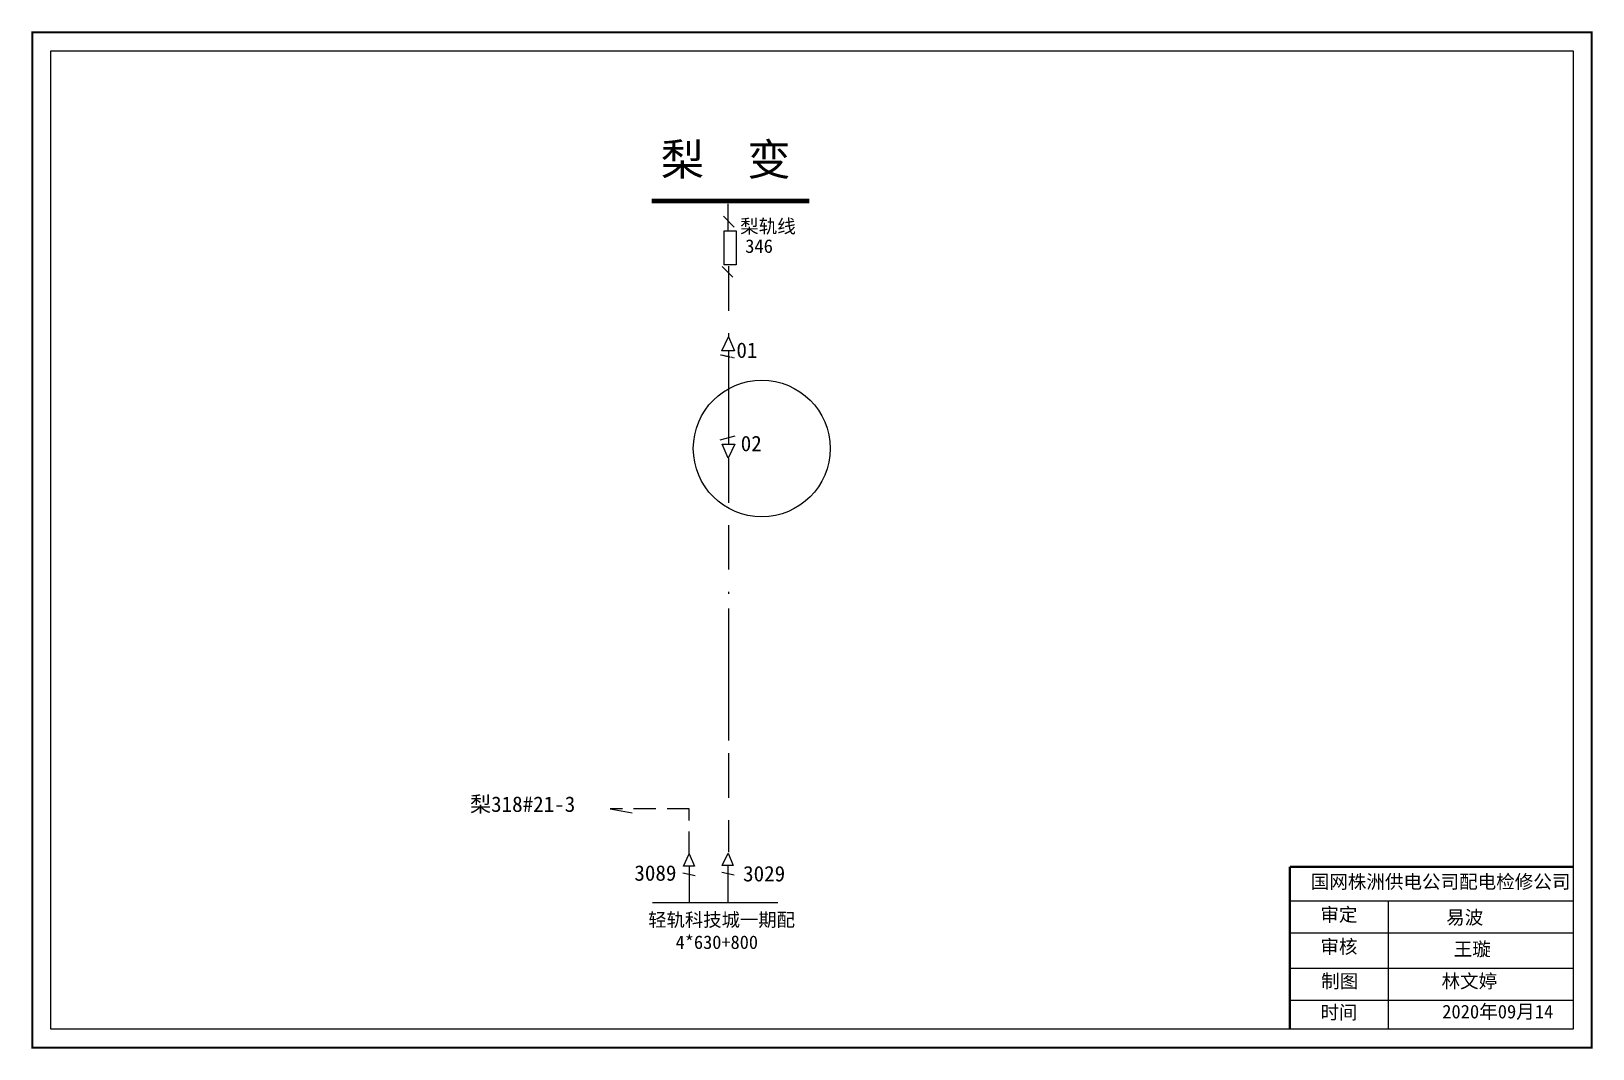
# Model space of a CAD drawing. Extents: x 0 to 344, y 0 to 224.
import ezdxf

# ---------------------------------------------------------------- set-up
doc = ezdxf.new("R2010")
doc.units = 0
doc.header["$LTSCALE"] = 0.774411
for name, pattern in [('ACAD_ISO02W100', [15, 12, -3]), ('DASHED2', [9.525, 6.35, -3.175]), ('HIDDEN2', [0.1875, 0.125, -0.0625])]:
    doc.linetypes.add(name, pattern=pattern)
doc.layers.get('0').update_dxf_attribs({"linetype": 'CONTINUOUS'})
doc.layers.add('0-RefEdit0', color=7, linetype='CONTINUOUS')
doc.styles.get("Standard").update_dxf_attribs({"font": '', "height": 2.5})
doc.styles.add('字体', font='simkai_0.ttf', dxfattribs={"height": 2.5})
doc.styles.get('Standard').set_extended_font_data('SimSun')

msp = doc.modelspace()

# ---------------------------------------------------------------- linework, layer by layer
at = {"linetype": 'Continuous'}
for p, q in [((154.79, 180.84), (152.42, 183.22)), ((154.5, 169.76), (152.13, 172.14)), ((277.42, 32.22), (339.78, 32.22)), ((299.06, 32.21), (299.06, 3.88)), ((277.42, 25.12), (339.78, 25.12)), ((277.42, 17.37), (339.78, 17.37)), ((277.42, 10.26), (339.78, 10.26))]:
    msp.add_line(p, q, dxfattribs=at)
at = {"linetype": 'ACAD_ISO02W100'}
msp.add_line((153.48, 180.11), (153.49, 185.97), dxfattribs=at)
at = {"color": 7, "linetype": 'Continuous', "ltscale": 2}
for p, q in [((152.05, 153.54), (153.53, 156.64)), ((153.53, 156.64), (154.86, 153.54)), ((154.86, 153.54), (152.05, 153.54)), ((153.45, 129.85), (152.12, 132.95)), ((152.12, 132.95), (154.93, 132.95)), ((154.93, 132.95), (153.45, 129.85)), ((143.6, 39.88), (144.88, 42.58)), ((144.88, 42.58), (146.04, 39.88)), ((152.17, 40), (153.46, 42.7)), ((153.46, 42.7), (154.61, 40)), ((146.04, 39.88), (143.6, 39.88)), ((154.61, 40), (152.17, 40)), ((136.82, 31.84), (164.47, 31.84))]:
    msp.add_line(p, q, dxfattribs=at)
at = {"linetype": 'DASHED2'}
for p, q in [((144.91, 52.52), (127.47, 52.52)), ((127.47, 52.52), (132.58, 51.55)), ((144.91, 42.57), (144.91, 52.52))]:
    msp.add_line(p, q, dxfattribs=at)
at = {"color": 0, "linetype": 'Continuous'}
for p, q in [((144.85, 39.88), (144.87, 31.71)), ((153.42, 40), (153.44, 31.78))]:
    msp.add_line(p, q, dxfattribs=at)
at = {"linetype": 'Continuous', "const_width": 0.5}
msp.add_lwpolyline([(-0.02, 223.78), (343.96, 223.78), (343.96, -0.19), (-0.02, -0.19)], close=True, dxfattribs=at)
at = {"linetype": 'Continuous'}
for points in [[(4.03, 219.73), (339.91, 219.73), (339.91, 3.86), (4.03, 3.86)], [(155.26, 179.99), (155.26, 172.49), (152.59, 172.49), (152.59, 179.99)]]:
    msp.add_lwpolyline(points, close=True, dxfattribs=at)
for points, const_width in [([(171.35, 186.59), (136.62, 186.57)], 1), ([(277.38, 39.72), (277.38, 4)], 0.5), ([(277.42, 39.72), (339.78, 39.72)], 0.5)]:
    msp.add_lwpolyline(points, dxfattribs=dict(at, const_width=const_width))
at = {"color": 1, "linetype": 'Continuous'}
msp.add_circle((160.88, 131.98), 15.09, dxfattribs=at)
at = {"layer": '0-RefEdit0', "linetype": 'DASHED2', "ltscale": 2}
for p, q in [((153.55, 172.17), (153.55, 156.41)), ((153.55, 129.84), (153.55, 99.93)), ((153.55, 64.78), (153.55, 42.93))]:
    msp.add_line(p, q, dxfattribs=at)
at = {"layer": '0-RefEdit0', "linetype": 'HIDDEN2', "ltscale": 2}
msp.add_line((151.75, 152.67), (154.87, 152), dxfattribs=at)
at = {"layer": '0-RefEdit0', "linetype": 'ByBlock', "ltscale": 2}
for p, q in [((153.55, 153.53), (153.55, 132.94)), ((153.55, 96.71), (153.55, 67.6))]:
    msp.add_line(p, q, dxfattribs=at)
at = {"layer": '0-RefEdit0', "ltscale": 2}
msp.add_line((151.72, 133.92), (155.05, 134.78), dxfattribs=at)
at = {"layer": '0-RefEdit0', "color": 0, "linetype": 'ByBlock', "ltscale": 2}
for p, q in [((143.49, 38.4), (146.2, 37.82)), ((152.07, 38.52), (154.78, 37.94))]:
    msp.add_line(p, q, dxfattribs=at)

# ---------------------------------------------------------------- texts
at = {"linetype": 'Continuous', "attachment_point": 1, "style": '字体'}
for s, insert, char_height, width in [('{\\fSimSun|b0|i0|c134|p2;梨  变}', (138.62, 199.25), 7, 41.7879), ('国网株洲供电公司配电检修公司', (281.99, 37.92), 3, 82.0179), ('审定', (284.11, 30.66), 3, 23.4615), ('易波', (311.87, 30.05), 3, 23.4615), ('审核', (284.11, 23.6), 3, 23.4615), ('王璇', (313.54, 23.06), 3, 33.0539), ('制图', (284.28, 15.97), 3, 23.4615), ('{\\fSimSun|b0|i0|c134|p2;林文婷}', (310.85, 15.97), 3, 23.4615), ('时间', (284.11, 9.09), 3, 23.4615), ('2020{\\fSimSun|b0|i0|c134|p2;年}09{\\fSimSun|b0|i0|c134|p2;月14}', (310.99, 9.26), 3, 28.9735)]:
    msp.add_mtext(s, dxfattribs=dict(at, insert=insert, char_height=char_height, width=width))
at = {"color": 0, "linetype": 'Continuous', "char_height": 3, "attachment_point": 1}
for s, insert, width in [('梨轨线', (156.12, 182.5), 19.3853), ('346', (157.23, 178.13), 6.7865)]:
    msp.add_mtext(s, dxfattribs=dict(at, insert=insert, width=width))
at = {"color": 7, "attachment_point": 1}
for s, insert, char_height, width in [('01', (155.3, 155.38), 3.412, 7.1759), ('梨318#21-3', (96.52, 55.23), 3.412, 36.4183), ('3089', (132.78, 40.04), 3.412, 7.1759), ('3029', (156.77, 39.89), 3.412, 7.1759), ('{\\C256; 轻轨科技城一期配\\P    4*630+800}', (133.82, 29.5), 2.9672, 48.8773)]:
    msp.add_mtext(s, dxfattribs=dict(at, insert=insert, char_height=char_height, width=width))
at = {"color": 1, "insert": (156.25, 134.79), "char_height": 3.412, "width": 7.1759, "attachment_point": 1}
msp.add_mtext('02', dxfattribs=at)

doc.saveas('drawing.dxf')
